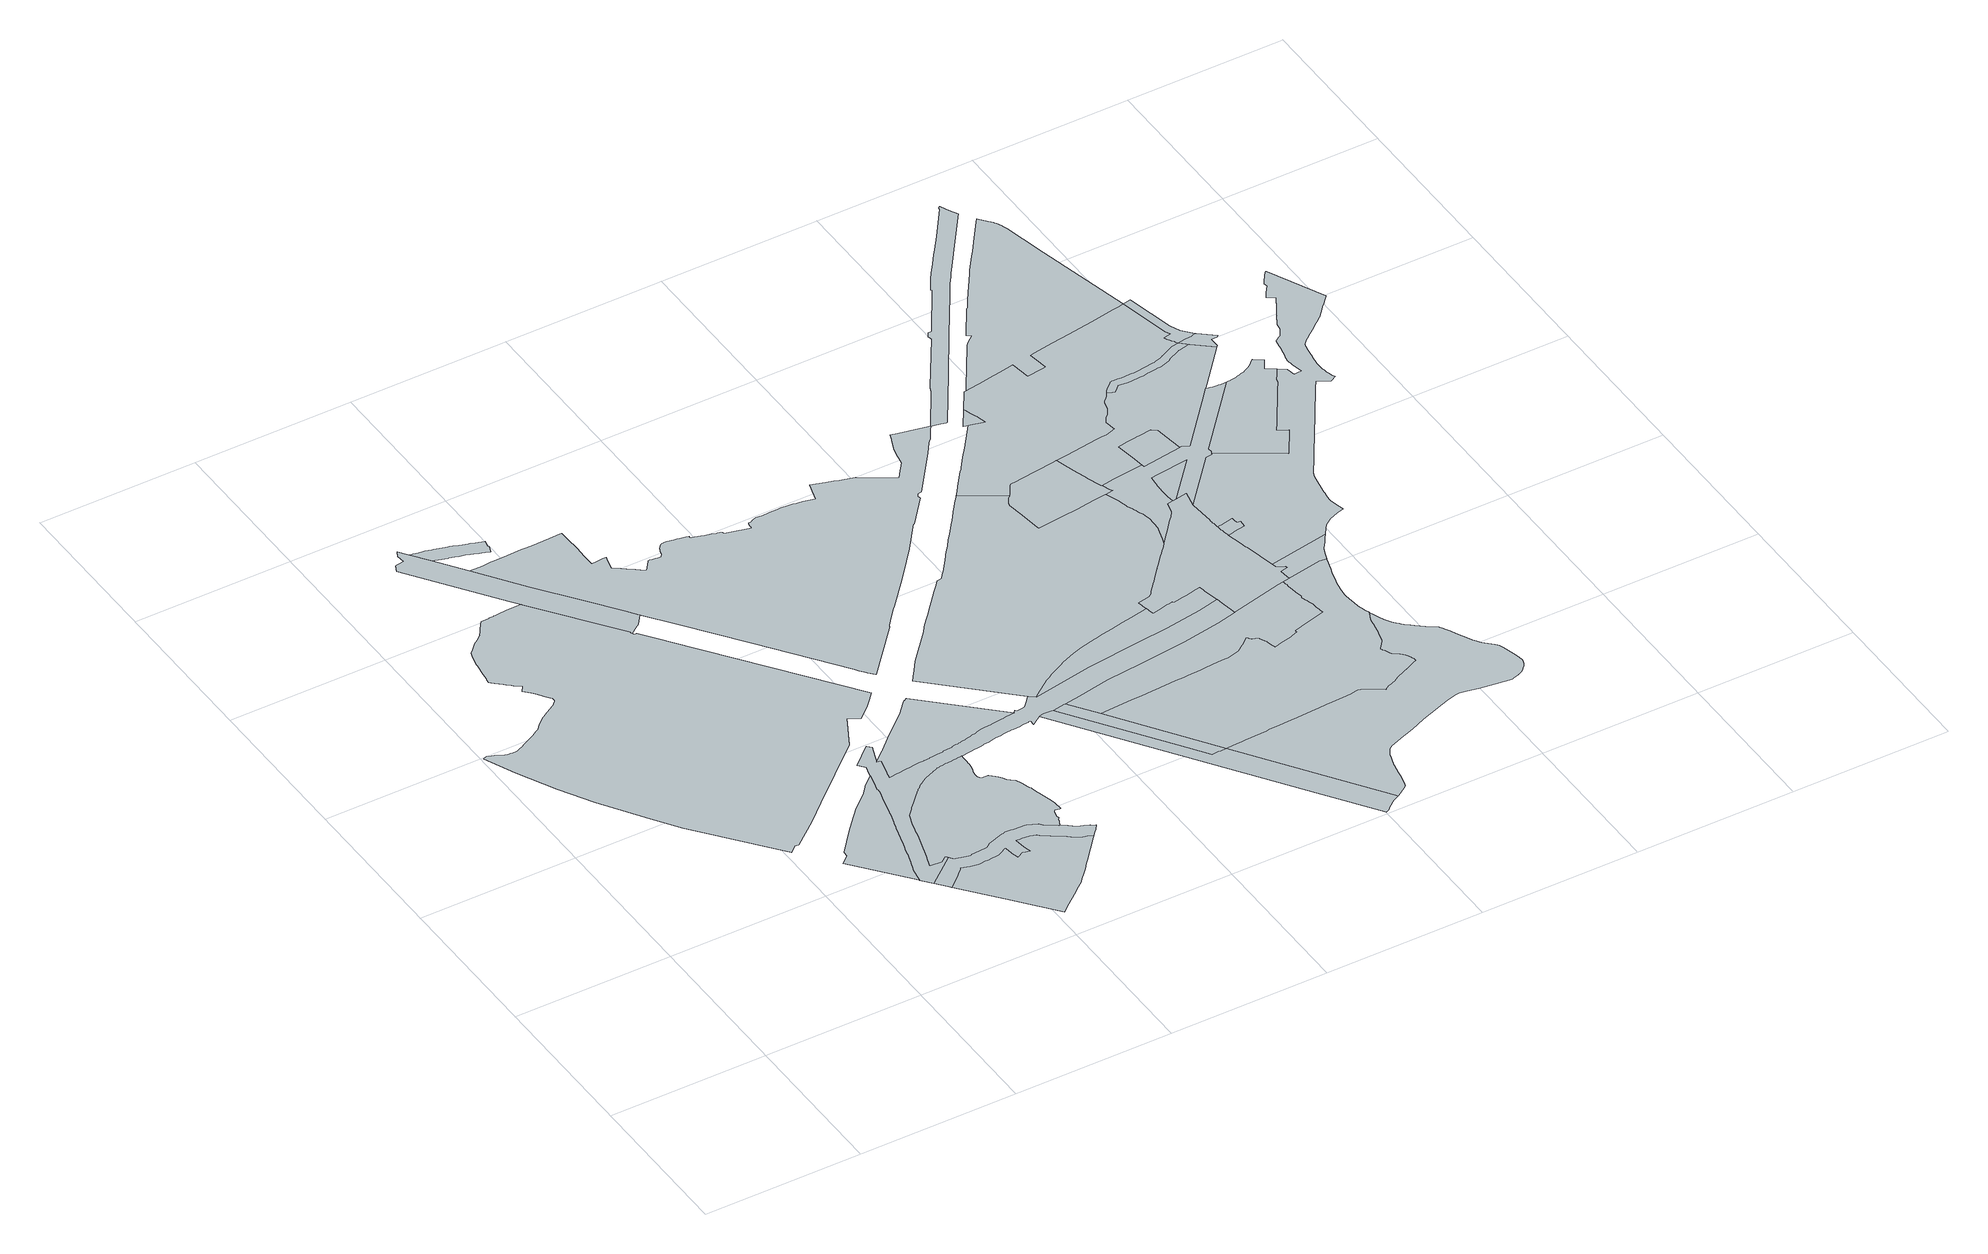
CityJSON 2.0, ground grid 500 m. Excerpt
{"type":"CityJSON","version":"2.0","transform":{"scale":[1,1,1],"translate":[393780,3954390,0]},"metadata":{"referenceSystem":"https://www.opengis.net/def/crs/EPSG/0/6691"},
"CityObjects":{
"object1":{"type":"GenericCityObject","attributes":{"class":"11","urbanPlanType":"21","prefecture":"13","city":"13100"},"geometry":[{"type":"MultiSurface","lod":"0","boundaries":[[[0,1,2,3,4,5,6,7,8,9,10,11,12,13,14,15,16,17,18,19,20,21,22,23,24,25,26,27,28,29,30,31,32,33,34,35,36,37,38,39,40,41,42,43,44,45,46,47,48,49,50,51,52]]]}]},
"object2":{"type":"GenericCityObject","attributes":{"class":"11","urbanPlanType":"21","prefecture":"13","city":"13100"},"geometry":[{"type":"MultiSurface","lod":"0","boundaries":[[[53,54,55,56,57,58,59,60,61,62,63,64,65,66,67,68,69,70,71,72,73,74,75,76,77,78,79,80,81,82,83,84,85,86,87,88,89,90,91,92,93,94,95,96,97,98,99,100,101,102,103,104,105,106,107,108,109,110,111,112,113,114,115,116,117,118,119,120,121,122,123,124,125,126,127,128,129,130,131,132,133,134,135,136,137,138,139,140,141,142,143,144,145,146,147,148,149,150,151,152,153,154,155,156,157,158,159,160,161,162,163,164,165,166,167,168,169,170,171,172,173,174,175]]]}]},
"object3":{"type":"GenericCityObject","attributes":{"class":"9","urbanPlanType":"21","prefecture":"13","city":"13100"},"geometry":[{"type":"MultiSurface","lod":"0","boundaries":[[[176,177,178,179,180,181,182,183,56,55,54,53,175,184,185,186,187,188,189,190,191,192,193,194,195]]]}]},
"object4":{"type":"GenericCityObject","attributes":{"class":"9","urbanPlanType":"21","prefecture":"13","city":"13100"},"geometry":[{"type":"MultiSurface","lod":"0","boundaries":[[[196,197,198,199,200,201,202,203,204,205,206,207,208,209,210,211,212,213,214,215,216,217,218,219,220,221,222,223,224,225,226,227,228,229,230,231,232,233,195,194,193]]]}]},
"object5":{"type":"GenericCityObject","attributes":{"class":"11","urbanPlanType":"21","prefecture":"13","city":"13100"},"geometry":[{"type":"MultiSurface","lod":"0","boundaries":[[[234,235,236,237,238,239,240,241,242,243,244,245,246,247,248,249,250,251,252,253,254,255,256,257,258,259,260,261,262,263,264,265,266,267,268,269,270,271,272,273,274,275,276,277,278,279,280,281,282,283,284,285,286,287,288,289,290,291,292,293,294,295,296,297,298,299,300,301,302,303,304,305,306,307,308,309,310,311,312,313,314,315,316,317,318,319,320]]]}]},
"object6":{"type":"GenericCityObject","attributes":{"class":"9","urbanPlanType":"21","prefecture":"13","city":"13100"},"geometry":[{"type":"MultiSurface","lod":"0","boundaries":[[[321,322,323,324,325,326,327,328,329,330,331,332,333,334,335,336,337,338,339,340,341,342,343,344,345,346,347,348,349,350,351,352,353,354,297,296,295,294,293,292,291,290,289,288,287,286,285,284,283,282,281,280,279,278,277,276,275,274,273,272,271,270,269,268,267,266,265,264,263,262,261,260,259,258,257,256,255,254,253,252,251,250,249,248,247,246,245,244,243,242,241,240,239,238,237,236,235,234,320,355,356,357,358,359,360,361,362,363,364,365,366,367,368,369,370,371,372,373,374]]]}]},
"object7":{"type":"GenericCityObject","attributes":{"class":"11","urbanPlanType":"21","prefecture":"13","city":"13100"},"geometry":[{"type":"MultiSurface","lod":"0","boundaries":[[[375,376,377,378,379,380,381,382,383,384,385,386,387,388,389,390,391,392,393,394,395,396,397,398,399,400,401,402,403,404,405,406,407,408,409,410,411,412,413,414,415,416,417,418,419,420,421,422,423,424,425,426,427,428,429,430,431,432,433,434,435,436,437,438,439,440,441,442,443,444,445,446,447,448,449,450,451,452,453,454,455,456,457,458,459,460,461,462,463,464,465,466,467,468,469,470,471,472,473,474,475,476,477,478,479,480,481,482,483,484,485,486,487,488,489,490,491,492,493,494,495,496,497,498,499,500,501,502,503,504,505,506,507,508,509,510,511,512,513,514,515,516,517,518,519,520,521,522,523,524,525,351,350,349,348,347,346,345,344,343,342,341,340,339,338,337,336,335,334,333,332,331,330,329,328,327,326,325,324,323,322,321,374]]]}]},
"object8":{"type":"GenericCityObject","attributes":{"class":"11","urbanPlanType":"21","prefecture":"13","city":"13100"},"geometry":[{"type":"MultiSurface","lod":"0","boundaries":[[[526,527,528,529,530,531,532,533,534,535,536,537,538,539,540,541,542,543,544,545,546,547,548,549,550,551,552,553,554,555,556,557,558,559,560,561,562,563,564,565,566,567,568,569,570,571,572,573,574,575,576,577,578,579,580,581,582,583,584,585,586,587,588,589,590,591,592,593,594,595,596,597,598,599,600,601,602,603,604]]]}]},
"object9":{"type":"GenericCityObject","attributes":{"class":"11","urbanPlanType":"21","prefecture":"13","city":"13100"},"geometry":[{"type":"MultiSurface","lod":"0","boundaries":[[[605,606,607,608,609,610,611,612,613,614,615,616,617,618,619,620,621,622,623,624,625,626,627,628,629,630,631,632,633,634,635,636,637,638,639,640,641,642,643,644,645,646,647,648,649,650,651,652,653,654,655,656,657,658,659,660,661,662,663,664,665,666,667,668,669,670,671,672,673,674,675,676,677,678,679,680,681,682,683,684,685,686,687,688,689,690,691,692,693,694,695,696,697,698,699,700,701,702,703,704,705,706,707,708,709,710,711,712,713,714,715,716,717,718,719,720,721,722,723,724,725,726,727,728,729,730,731,732,733,734,191,190,189,188,187,186,735,736,737,738,739,740,741,742,743,744,745,746,747,748,749,750,751,752,753,754,755,756,757,758,759,760,761,762,763,764,765,766]]]}]},
"object10":{"type":"GenericCityObject","attributes":{"class":"10","urbanPlanType":"21","prefecture":"13","city":"13100"},"geometry":[{"type":"MultiSurface","lod":"0","boundaries":[[[767,768,769,770,771,772,773,774,775,776,777,778,779,780,781,782,783,784,785,786,787,788,789,604,603,602,601,600,599,598,597,596,595,594,593,592,591,590,589,588,587,586,585,584,583,582,581,580,579,578,577,576,575,574,573,572,571,570,569,568,567,566,565,564,563,562,561,560,559,558,557,556,555,554,553,552,551,550,549,548,547,546,545,544,543,542,541,540,539,538,537,790,791,792,793,794,795,796,38,37,36,35,34,33,32,31,30,29,28,27,26,25,24,23,22,21,20,19,18,17,16,15,14,13,12,11,10,9,8,7,6,5,4,3,2,1,0,52,352,351,525,524,523,522,521,520,519,518,517,516,515,514,513,512,511,510,509,508,507,506,505,504,503,502,501,500,499,498,497,496,495,494,493,492,491,490,489,488,487,486,485,484,483,482,481,480,479,478,477,476,475,474,473,472,471,470,469,468,467,466,465,464,463,462,461,460,459,458,457,456,455,454,453,452,451,450,449,448,447,446,445,797,798,799,800,801,802,803,804,805,806,807,808,809,810,811,812,813,814,815,816,817,818,819,820,821,822,823,824,825,826,827,828,829,830,831,832,833,834,835,836,837,838,839,840,841,842,843,844,845,846]]]}]},
"object11":{"type":"GenericCityObject","attributes":{"class":"11","urbanPlanType":"21","prefecture":"13","city":"13100"},"geometry":[{"type":"MultiSurface","lod":"0","boundaries":[[[839,838,837,847,848,849,850,851,852,853]]]}]},
"object12":{"type":"GenericCityObject","attributes":{"class":"12","urbanPlanType":"21","prefecture":"13","city":"13100"},"geometry":[{"type":"MultiSurface","lod":"0","boundaries":[[[836,835,834,833,832,831,854,855,856,857,858,859,860,861,862,863,864,865,866,852,851,850,849,848,847,837]]]}]},
"object13":{"type":"GenericCityObject","attributes":{"class":"11","urbanPlanType":"21","prefecture":"13","city":"13100"},"geometry":[{"type":"MultiSurface","lod":"0","boundaries":[[[867,868,869,870,871,872,873,874,875,876,877,878,879,880,881,882,883,884,885,886,887,888,889,890,891,892,893,894,895,896,897,898,899,900,901,902,903,904,905,779,778,777,776,906,907,908,909,910,911,912,913,914,915,916,917,918,919,920,921,922,923,924,925,926,927,928,929,930,931,932,933,934,935,936,937,938,939,940,941,942,943,944,945,946,947,948,949,950,951,952,953,954,955,956,957,958,959,960,961,962,963,964,965,966,967,968,969,970,971,972,973,974,975,976,977,978,979,980,981,982,983,984,985,986,987,988,989,990,991,992,993,994,995,996,997,998,999,1000,1001,1002]]]}]},
"object14":{"type":"GenericCityObject","attributes":{"class":"5","urbanPlanType":"21","prefecture":"13","city":"13100"},"geometry":[{"type":"MultiSurface","lod":"0","boundaries":[[[1003,1004,1005,1006,1007,1008,1009,1010,1011,1012,1013,1014,1015,1016,1017,1018,1019,1020,1021,1022,933,932,931,930,929,928,927,926,925,924,923,922,921,920,919,918,917,916,915,914,913,912,911,910,909,908,907,906,776,775,774,773,772,771,770]]]}]},
"object15":{"type":"GenericCityObject","attributes":{"class":"5","urbanPlanType":"21","prefecture":"13","city":"13100"},"geometry":[{"type":"MultiSurface","lod":"0","boundaries":[[[1023,1024,1025,1026,1027,1028,1029,1030,1031,1032,1033,1034,1035,1036,1037,1038,1039,1040,1041,1042,1043,1044,1045,1046,1047,1048,1049,1050,1051,1052,1053,1054,1055,1056,1057,1058,1059,1060,1061,1062,1063,1064,1065,1066,1067,1068,1069,1070,1071,1072,1073,1074,1075,1076,1077,1078,1079,1080,1081,1082,1083,1084,1085,1086,1087,1088,1089,1090,1091,1092,1093,1094,1095,846,845,844,843,842,841,840,839,853]]]}]},
"object16":{"type":"GenericCityObject","attributes":{"class":"11","urbanPlanType":"21","prefecture":"13","city":"13100"},"geometry":[{"type":"MultiSurface","lod":"0","boundaries":[[[1096,1097,1098,1094,1093,1092,1091,1090,1089,1088,1087,1086,1085,1084,1083,1082,1081,1080,1079,1078,1077,1076,1075,1074,1073,1072,1071,1070,1069,1068,1067,1066,1065,1064,1063,1062,1061,1060,1059,1058,1057,1056,1055,1054,1053,1052,1051,1050,1049,1048,1047,1046,1045,1044,1043,1042,1041,1040,1039,1038,1037,1036,1035,1034,1033,1032,1031,1030,1029,1028,1027,1026,1025,1024,1023,853,852,1099,1100,1101,1102,1103,1104,1105,1106,1107,1108,1109,1110,1111,1112,1113,1114,1115,1116,1117,1118,1119,1120,1121,1122,1123,1124,1125,1126,1127,1128,1129,1130,1131,1132,1133,1134,1135,1136,1137,1138,1139,1140,1141,1142,1143,1144,1145,1146,1147,1148,1149,1150,1151,1152,1153,1154,1155,1156,1157,1158,1159,1160,1161,1162,1163,1164,1165,1166,1167,1168,1169,1170,1171,1172,1173,1174,1175,1176,1177,1178,1179,1180,1181,1182,1183,1184,1185,1186,1187,1188,1189,1190,1191,1192,1193,1194,1195,1196,1197,1198,1199,1200,1201,1202,1203,1204]]]}]},
"object17":{"type":"GenericCityObject","attributes":{"class":"12","urbanPlanType":"21","prefecture":"13","city":"13100"},"geometry":[{"type":"MultiSurface","lod":"0","boundaries":[[[1205,1206,1207,1208,1209,1210,1211,1212,1213,1214,1215,1216,1217,1218,1219,1220,1221,1222,1223,1224,1225,1226,1227,1228,1229,1230,1231,1232,1233,1234,1235,1236,1237,1238,1239,1240,1241,1242,1243,1244,1245,1246,1247,1248,1249,1250,1251,1252,1253,1254,1255,1256,1257,1258,1259,1260,1261,1262,1263,1264,1265,1266,1267,1268,1269,1270,1271,1272,1273,1274,1275,1276,1277,1278,1279,1280,1281,1282,1283,1284,1285,1286,1287,1288,1289,1290,1291,1292,1293,1294,1295,1296,1297,1298,1299,1300,1301,1302,1303,1304,1305,1306,1180,1179,1178,1177,1176,1175,1174,1173,1172,1171,1170,1169,1168,1167,1166,1165,1164,1163,1162,1161,1160,1159,1158,1157,1156,1155,1154,1153,1152,1151,1150,1149,1148,1147,1146,1145,1144,1143,1142,1141,1140,1139,1138,1137,1136,1135,1134,1133,1132,1131,1130,1129,1128,1127,1126,1125,1124,1123,1122,1121,1120,1119,1118,1117,1116,1115,1114,1113,1112,1111,1110,1109,1108,1107,1106,1105,1104,1103,1102,1101,1100,1099,852,866,865]]]}]},
"object18":{"type":"GenericCityObject","attributes":{"class":"6","urbanPlanType":"21","prefecture":"13","city":"13100"},"geometry":[{"type":"MultiSurface","lod":"0","boundaries":[[[1307,1308,1309,1310,1311,1312,1313,1314,1315,1316,1317,1318,1319,1320,1321,1002,1001,1000,999,998,997,996,995,994,993,992,991,990,989,988,987,986,1322,1323,1324,1325]]]}]},
"object19":{"type":"GenericCityObject","attributes":{"class":"10","urbanPlanType":"21","prefecture":"13","city":"13100"},"geometry":[{"type":"MultiSurface","lod":"0","boundaries":[[[1326,1327,1328,1329,1330,1331,1332,1333,1334,1335,1336,1337,1338,1339,1340,962,961,960,959,958,957,956,955,954,953,952,951,950,949,948,947,946,945,944,943,942,941,940,939,938,937,936,935,934,933,1022,1021,1020,1019,1018,1017,1016,1015,1014,1013,1012,1011,1010,1009,1008,1007,1006,1005,1004,1003,770,769,768,767,846,1095,1094,1098,1341,1342,1343,1344,1345,1346,1347,1348,1349,1350,1351,1352,1353,1354,1355,1356,1357,1358,1359,1360,1361,1362,1363,1364,1365,1366,1367,1368,1369,1370]]]}]},
"object20":{"type":"GenericCityObject","attributes":{"class":"11","urbanPlanType":"21","prefecture":"13","city":"13100"},"geometry":[{"type":"MultiSurface","lod":"0","boundaries":[[[1371,1372,1373,1374,1375,1376,1377,1378,1379,1380,1381,1382,1383,1384]]]}]},
"object21":{"type":"GenericCityObject","attributes":{"class":"9","urbanPlanType":"21","prefecture":"13","city":"13100"},"geometry":[{"type":"MultiSurface","lod":"0","boundaries":[[[1385,1386,1387,1388,1389,1390,1391,1392,1393,1394,1395,1396,1397,1398,1399,1400,1401,1402,1360,1359,1358,1357,1356,1355,1354,1353,1352,1351,1350]]]}]},
"object22":{"type":"GenericCityObject","attributes":{"class":"9","urbanPlanType":"21","prefecture":"13","city":"13100"},"geometry":[{"type":"MultiSurface","lod":"0","boundaries":[[[1403,1404,1405,1406,1407,1408,1409,1410,1345,1344,1343,1342,1341,1098,1097,1096,1204]]]}]},
"object23":{"type":"GenericCityObject","attributes":{"class":"11","urbanPlanType":"21","prefecture":"13","city":"13100"},"geometry":[{"type":"MultiSurface","lod":"0","boundaries":[[[1411,1412,1413,1414,1415,1416,1417,1418,1419,1420,1421,1422,1423,1424,1425,1426,1427,1428,1429,1329,1328]]]}]},
"object24":{"type":"GenericCityObject","attributes":{"class":"3","urbanPlanType":"21","prefecture":"13","city":"13100"},"geometry":[{"type":"MultiSurface","lod":"0","boundaries":[[[1430,1431,1432,1433,1434,1435,1436,1437,1438,1439,1440,1441,1442,1443,1444,1445,1446,1447,1448,1449,1450,1451,1452,1453,1454,1455,1456,1457,1458,1459,1460,1461,1462,1463,1464,1465,1466,1467,1468,1469,1470,1471,1472,1381,1380,1379,1378,1377,1376,1375,1374,1373,1372,1371,1384,1473,1474,1475,1476,1477,1478,1479,1480,1481,1482,1483,1484,1485,868,867,1002,1321,1320,1319,1318,1317,1316,1315,1314,1313,1486,1487,1488,1489,1490,1491,1492,1493,1494,1495,1496,1497,1498,1499,1500,1501,1502,1503,1504,1505,1506,1507,1508,1509,1510,1511,1512,1513,1514,1515,1516,1517,1518,1519,1520,1521,1522,1523,1524,1525,1526,1527,1528,1529,1530,1531,1532,1533,1534,1535,1536,1537,1538,1539,1540,1541,1542]]]}]},
"object25":{"type":"GenericCityObject","attributes":{"class":"11","urbanPlanType":"21","prefecture":"13","city":"13100"},"geometry":[{"type":"MultiSurface","lod":"0","boundaries":[[[1543,1544,1545,1546,1547,1548,1549,1550,1551,1552,1553,1554,1555,1556]]]}]},
"object26":{"type":"GenericCityObject","attributes":{"class":"9","urbanPlanType":"21","prefecture":"13","city":"13100"},"geometry":[{"type":"MultiSurface","lod":"0","boundaries":[[[1557,1558,1559,1560,1561,1562,1563,1564,1565,1566,1567,1568,1569,1570,1571,1572,1573,1556,1555,1554,1574,1325,1324,1323,1322,986,985,984,983,982,981,980,979,978,977,976,975,974,973,972,971,970,969,968,967,966,965,964,963,962,1340,1339,1338,1337,1336,1335,1334,1333,1332,1331,1330,1329,1429,1428,1427,1426,1425,1424,1423,1422,1421,1420,1419,1418,1417,1416,1415,1414,1413,1412,1411,1328,1327,1326,1370,1575,1576,1577,1578,1579,1580,1581]]]}]},
"object27":{"type":"GenericCityObject","attributes":{"class":"12","urbanPlanType":"21","prefecture":"13","city":"13100"},"geometry":[{"type":"MultiSurface","lod":"0","boundaries":[[[1582,1583,1584,1585,1586,1587,1588,1589,1590,1591,1592,1593,1594,1595,1596,1597,1598,1599,1600,1601,1602,1603,1604,1605,1606,1607,1608,1609,1610,1611,1612,1613,1614,1615,1616,1617,1618,1619,1620,1621,766]]]}]},
"object28":{"type":"GenericCityObject","attributes":{"class":"5","urbanPlanType":"21","prefecture":"13","city":"13100"},"geometry":[{"type":"MultiSurface","lod":"0","boundaries":[[[1622,1623,1624,1625,1626,1627,1628,1629,1630,1631,1632,1633,1634,1635,1636,1637,1638,1639,1640,1641,1642,1643,1644,1645,1646,1647,1648,1649,1650,1651,1652,1653,1654,1655,1656,1657,1658,1659,1514,1513,1512,1511,1510,1509,1508,1507,1506,1505,1504,1503,1502,1501,1500,1499,1498,1497,1496,1495,1494,1493,1492,1491,1490,1489,1488,1487,1486,1313,1312,1311,1310,1309,1308,1307,1325,1574,1554,1553,1552,1551,1550,1549,1548,1547,1546,1545,1544,1543,1556,1573,1572,1571,1570,1660,1661,1662]]]}]},
"object29":{"type":"GenericCityObject","attributes":{"class":"11","urbanPlanType":"21","prefecture":"13","city":"13100"},"geometry":[{"type":"MultiSurface","lod":"0","boundaries":[[[1663,1664,1665,1666,1667,1668,1669,1670,1671,1672,1673,1674,1675,1676,1677,1678,1679,1680,1681,1682,1683,1684,1685,1686,1687,1688,1689,1690,1691,1692,1693,1694,1695,1696,1697,1698,1699,1700,1701,1702,1703,1704,1705,1471,1470,1469,1468,1467,1466,1465,1464,1463,1462,1461,1460,1459,1458,1457,1456,1455,1454,1453,1452,1451,1450,1449]]]}]},
"object30":{"type":"GenericCityObject","attributes":{"class":"9","urbanPlanType":"21","prefecture":"13","city":"13100"},"geometry":[{"type":"MultiSurface","lod":"0","boundaries":[[[1706,1707,1708,1709,1710,1711,1542,1541,1540,1539,1538,1537,1536,1535,1534,1533,1532,1531,1530,1529,1528,1527,1526,1525,1524,1523,1522,1521,1520,1519,1518,1517,1516,1515,1514,1659,1658,1657,1656,1655,1654,1653,1652,1651,1650,1649,1648,1647,1646,1645,1644,1643,1642,1641,1640,1639,1638,1637,1636,1635,1634,1633,1632,1631,1630,1629,1628,1627,1626,1625,1624,1623]]]}]},
"object31":{"type":"GenericCityObject","attributes":{"class":"6","urbanPlanType":"21","prefecture":"13","city":"13100"},"geometry":[{"type":"MultiSurface","lod":"0","boundaries":[[[1712,1713,1714,1715,1716,1717,1718,1719,1720,1721,1722,1723,1724,1725,1726,1727,1728,1729,1730,1731,1732,1733,1734,1735,1736,1737,1738,1581,1580,1579,1578,1577,1739,1740,1741,1742,1743,1744,1745,1746,1747,1748,1749,1750,1751]]]}]},
"object32":{"type":"GenericCityObject","attributes":{"class":"5","urbanPlanType":"21","prefecture":"13","city":"13100"},"geometry":[{"type":"MultiSurface","lod":"0","boundaries":[[[1752,1753,1754,1755,1756,1757,1758,1759,1760,1761,1762,1763,1764,1765,1766,1767,1768,1769,1770,1771,1772,1773,1774,1775,1776,1777,1778,1779,1780,1781,1782,1783,1784,1785,1786,1787,1788,1789,1790,1791,1792,1793,1794,1795,1796,1797,1798,1799,1800,1801,1802,1803,1804,1805,1806,1807,1808,1809,1810,1811,1812,1813,1814,1751,1750,1749,1748,1747,1746,1745,1744,1743,1742,1741,1740,1739,1577,1576,1575,1370,1369,1368,1367,1366,1365,1364,1363,1362,1361,1360,1402,1401,1400,1399,1398,1397,1396,1395,1394,1393,1392,1391,1390,1389,1388,1387,1386,1385,1350,1349,1348,1347,1346,1345,1410,1815,1816,1817,1818,1819,1820,1821,1822,1823,1824,1825,1826,1827,1828,1829,1830,1831,1832,1833,1834,1835,1836,1837,1838,1839,1840,1841,1842,1843,1844,1845,1846,1847,1848,1849,1850,1851,1852,1853,1854,1855,1856,1857,1858,1859,1860,1861,1862,1863,1864,1865,1866,1867,1868,1869,1870,1871,1872,1873,1874,1875,1876,1877,1878,1879,1880,1881,1882,1883,1884,1885,1886,1887,1888]]]}]},
"object33":{"type":"GenericCityObject","attributes":{"class":"9","urbanPlanType":"21","prefecture":"13","city":"13100"},"geometry":[{"type":"MultiSurface","lod":"0","boundaries":[[[1889,1890,1891,1892,1893,1449,1448,1447,1446,1445,1444,1443,1442,1441,1440,1439,1438,1437,1436,1435,1434,1433,1432,1431,1430,1542,1894,1895,1896,1897,1898]]]}]},
"object34":{"type":"GenericCityObject","attributes":{"class":"10","urbanPlanType":"21","prefecture":"13","city":"13100"},"geometry":[{"type":"MultiSurface","lod":"0","boundaries":[[[1898,1897,1896,1895,1894,1542,1711,1710,1709,1708,1707,1706,1623,1622,1662,1899,1900,1901,1902,1903]]]}]}
},
"vertices":[
[763,470,0],[768,483,0],[774,501,0],[775,503,0],[781,524,0],[785,536,0],[786,540,0],[788,547,0],[790,555,0],[795,570,0],[800,586,0],[801,589,0],[811,627,0],[812,629,0],[816,645,0],[818,651,0],[818,653,0],[824,672,0],[825,675,0],[831,692,0],[832,695,0],[835,707,0],[837,714,0],[838,718,0],[839,723,0],[847,754,0],[852,775,0],[854,781,0],[859,798,0],[860,803,0],[861,806,0],[862,812,0],[862,816,0],[860,821,0],[864,835,0],[866,842,0],[868,848,0],[870,859,0],[875,880,0],[839,847,0],[837,844,0],[827,832,0],[815,819,0],[799,806,0],[769,779,0],[726,733,0],[701,704,0],[641,634,0],[641,617,0],[615,595,0],[649,554,0],[755,426,0],[756,424,0],
[636,1749,0],[637,1755,0],[446,2008,0],[444,2011,0],[399,2010,0],[393,2010,0],[377,2009,0],[363,2008,0],[356,2007,0],[354,2007,0],[353,2007,0],[349,2007,0],[343,2006,0],[339,2006,0],[338,2006,0],[329,2005,0],[313,2004,0],[311,2004,0],[305,1995,0],[293,1978,0],[288,1970,0],[285,1966,0],[279,1958,0],[278,1956,0],[273,1953,0],[271,1951,0],[262,1943,0],[252,1935,0],[246,1931,0],[229,1913,0],[225,1909,0],[218,1904,0],[217,1902,0],[215,1897,0],[212,1885,0],[208,1870,0],[204,1855,0],[204,1849,0],[203,1840,0],[199,1815,0],[198,1807,0],[195,1786,0],[194,1782,0],[192,1770,0],[197,1765,0],[205,1758,0],[223,1741,0],[228,1736,0],[233,1732,0],[240,1726,0],[244,1722,0],[247,1720,0],[264,1707,0],[250,1689,0],[252,1687,0],[257,1683,0],[262,1677,0],[273,1664,0],[286,1647,0],[291,1640,0],[302,1625,0],[306,1620,0],[307,1617,0],[307,1612,0],[306,1609,0],[304,1606,0],[301,1602,0],[296,1597,0],[292,1594,0],[289,1592,0],[285,1589,0],[276,1584,0],[259,1574,0],[252,1569,0],[246,1565,0],[241,1562,0],[232,1556,0],[228,1552,0],[214,1541,0],[202,1526,0],[200,1525,0],[193,1521,0],[183,1516,0],[177,1512,0],[170,1508,0],[156,1501,0],[134,1490,0],[128,1486,0],[117,1481,0],[110,1478,0],[106,1477,0],[91,1475,0],[84,1476,0],[76,1476,0],[69,1478,0],[67,1479,0],[53,1487,0],[42,1492,0],[34,1496,0],[22,1501,0],[11,1497,0],[8,1496,0],[52,1398,0],[113,1278,0],[172,1176,0],[256,1047,0],[317,957,0],[519,709,0],[541,729,0],[552,727,0],[634,793,0],[699,851,0],[896,1024,0],[949,1124,0],[984,1104,0],[1021,1137,0],[1043,1160,0],[1064,1184,0],[705,1663,0],[695,1677,0],[649,1738,0],[643,1738,0],[639,1745,0],
[273,2382,0],[272,2381,0],[264,2365,0],[267,2338,0],[246,2335,0],[238,2333,0],[227,2311,0],[423,2039,0],[660,1761,0],[674,1770,0],[698,1803,0],[697,1804,0],[672,1838,0],[598,1936,0],[502,2065,0],[399,2208,0],[334,2298,0],[333,2298,0],[292,2354,0],[292,2355,0],
[347,2295,0],[350,2294,0],[377,2286,0],[380,2286,0],[404,2279,0],[408,2277,0],[424,2273,0],[438,2269,0],[444,2267,0],[447,2266,0],[461,2260,0],[474,2255,0],[477,2254,0],[491,2249,0],[493,2254,0],[499,2268,0],[499,2271,0],[498,2271,0],[497,2275,0],[500,2286,0],[502,2294,0],[477,2303,0],[468,2306,0],[462,2309,0],[457,2309,0],[424,2319,0],[418,2323,0],[417,2323,0],[407,2326,0],[399,2328,0],[396,2329,0],[363,2339,0],[359,2340,0],[340,2345,0],[335,2346,0],[320,2348,0],[305,2351,0],[302,2352,0],
[1261,340,0],[1258,342,0],[1256,343,0],[1249,346,0],[1236,350,0],[1218,358,0],[1207,368,0],[1199,375,0],[1196,377,0],[1195,378,0],[1194,378,0],[1190,380,0],[1188,382,0],[1175,390,0],[1169,394,0],[1168,395,0],[1166,396,0],[1161,400,0],[1153,405,0],[1142,413,0],[1132,423,0],[1115,430,0],[1089,431,0],[1086,431,0],[1072,432,0],[1076,398,0],[1077,391,0],[1082,372,0],[1063,378,0],[1061,378,0],[1060,379,0],[1059,379,0],[1056,377,0],[1053,375,0],[1046,371,0],[1042,369,0],[1040,368,0],[1038,366,0],[1034,381,0],[1032,392,0],[1032,394,0],[1029,419,0],[1028,419,0],[1026,418,0],[1023,417,0],[1020,415,0],[1013,410,0],[1004,405,0],[999,403,0],[970,400,0],[965,400,0],[954,400,0],[947,399,0],[945,399,0],[938,398,0],[930,398,0],[912,400,0],[906,402,0],[880,410,0],[875,404,0],[863,393,0],[857,387,0],[853,384,0],[816,352,0],[915,233,0],[978,156,0],[1024,100,0],[1052,123,0],[1074,141,0],[1098,160,0],[1112,172,0],[1122,180,0],[1131,187,0],[1139,197,0],[1142,200,0],[1143,201,0],[1146,204,0],[1169,230,0],[1175,237,0],[1178,241,0],[1192,257,0],[1209,276,0],[1221,290,0],[1224,293,0],[1242,314,0],[1248,321,0],[1263,338,0],
[1206,425,0],[1205,426,0],[1197,432,0],[1186,439,0],[1179,443,0],[1172,448,0],[1168,452,0],[1161,461,0],[1131,474,0],[1128,475,0],[1125,476,0],[1090,477,0],[1086,477,0],[1084,478,0],[1065,479,0],[1056,476,0],[1053,476,0],[1030,469,0],[1027,468,0],[1003,459,0],[994,453,0],[988,449,0],[986,448,0],[985,448,0],[966,446,0],[936,444,0],[933,442,0],[932,442,0],[919,444,0],[884,454,0],[875,466,0],[783,391,0],[809,360,0],[815,352,0],[1271,347,0],[1282,359,0],[1294,374,0],[1282,381,0],[1280,383,0],[1272,387,0],[1265,390,0],[1255,393,0],[1254,393,0],[1250,394,0],[1246,396,0],[1239,401,0],[1235,405,0],[1232,407,0],[1226,413,0],[1225,414,0],[1218,418,0],[1215,420,0],[1208,424,0],[1207,425,0],
[1215,440,0],[1215,442,0],[1218,451,0],[1219,452,0],[1221,453,0],[1223,453,0],[1223,454,0],[1221,466,0],[1226,485,0],[1226,486,0],[1230,489,0],[1238,488,0],[1245,487,0],[1248,487,0],[1247,516,0],[1245,525,0],[1241,539,0],[1239,548,0],[1231,576,0],[1229,581,0],[1225,601,0],[1225,602,0],[1224,604,0],[1223,606,0],[1221,608,0],[1221,609,0],[1216,628,0],[1216,631,0],[1214,635,0],[1212,640,0],[1206,654,0],[1201,658,0],[1194,664,0],[1190,667,0],[1189,668,0],[1186,671,0],[1179,683,0],[1173,693,0],[1168,695,0],[1166,698,0],[1160,705,0],[1159,706,0],[1152,712,0],[1144,712,0],[1140,712,0],[1139,712,0],[1136,712,0],[1132,713,0],[1129,715,0],[1126,717,0],[1125,718,0],[1124,721,0],[1123,724,0],[1123,727,0],[1123,733,0],[1123,735,0],[1124,743,0],[1124,745,0],[1129,759,0],[1130,762,0],[1132,768,0],[1132,770,0],[1133,777,0],[1133,781,0],[1133,788,0],[1134,793,0],[1134,803,0],[1134,808,0],[1134,813,0],[1134,815,0],[1134,821,0],[1133,821,0],[1128,820,0],[1124,820,0],[1115,819,0],[1110,819,0],[1107,819,0],[1103,818,0],[1097,817,0],[1094,817,0],[1093,817,0],[1090,817,0],[1082,816,0],[1080,816,0],[1075,815,0],[1074,815,0],[1069,815,0],[1063,814,0],[1060,813,0],[1058,813,0],[1052,812,0],[1051,812,0],[1050,812,0],[1046,810,0],[1042,808,0],[1039,807,0],[1032,805,0],[1029,803,0],[1027,802,0],[1023,801,0],[1014,797,0],[1009,795,0],[1001,791,0],[999,790,0],[995,788,0],[991,786,0],[989,784,0],[983,780,0],[981,780,0],[978,777,0],[977,777,0],[973,774,0],[970,772,0],[965,767,0],[961,763,0],[957,760,0],[954,757,0],[952,754,0],[949,752,0],[946,749,0],[943,746,0],[939,742,0],[934,736,0],[917,718,0],[900,701,0],[897,697,0],[878,677,0],[872,658,0],[871,656,0],[865,638,0],[864,634,0],[863,631,0],[856,605,0],[856,603,0],[851,586,0],[851,585,0],[850,581,0],[837,539,0],[836,537,0],[832,523,0],[827,505,0],[826,503,0],[823,493,0],[821,488,0],[818,477,0],[815,470,0],[813,465,0],[813,464,0],[815,464,0],[849,460,0],[869,475,0],
[1134,1112,0],[1125,1106,0],[1124,1108,0],[1117,1100,0],[1113,1096,0],[1087,1069,0],[1060,1044,0],[1001,993,0],[963,958,0],[960,955,0],[959,954,0],[923,923,0],[922,922,0],[925,921,0],[928,920,0],[935,919,0],[933,910,0],[927,889,0],[924,876,0],[920,860,0],[919,857,0],[917,846,0],[918,846,0],[924,847,0],[928,847,0],[937,848,0],[955,850,0],[964,852,0],[971,853,0],[991,855,0],[1003,857,0],[1013,858,0],[1028,858,0],[1030,858,0],[1034,858,0],[1035,859,0],[1042,859,0],[1044,859,0],[1051,860,0],[1053,860,0],[1054,861,0],[1062,861,0],[1076,863,0],[1080,864,0],[1088,864,0],[1099,865,0],[1102,866,0],[1114,867,0],[1130,868,0],[1134,871,0],[1146,872,0],[1152,873,0],[1157,874,0],[1161,874,0],[1166,876,0],[1173,877,0],[1178,877,0],[1182,878,0],[1194,881,0],[1198,882,0],[1205,884,0],[1213,885,0],[1217,886,0],[1219,887,0],[1226,889,0],[1235,891,0],[1240,893,0],[1241,893,0],[1248,895,0],[1255,895,0],[1259,895,0],[1274,896,0],[1280,897,0],[1309,901,0],[1317,901,0],[1327,903,0],[1339,904,0],[1350,906,0],[1354,906,0],
[1801,2082,0],[1775,2087,0],[1744,2094,0],[1713,2101,0],[1690,2106,0],[1685,2094,0],[1682,2086,0],[1675,2068,0],[1668,2053,0],[1663,2037,0],[1661,2028,0],[1654,1987,0],[1632,1959,0],[1614,1935,0],[1592,1949,0],[1573,1961,0],[1567,1965,0],[1542,1981,0],[1513,1999,0],[1507,2001,0],[1498,2004,0],[1483,2008,0],[1463,2014,0],[1455,2017,0],[1433,2024,0],[1389,2037,0],[1382,2013,0],[1371,1977,0],[1344,1985,0],[1337,1986,0],[1326,1987,0],[1317,1989,0],[1307,1991,0],[1299,1992,0],[1290,1993,0],[1278,1994,0],[1269,1994,0],[1258,1993,0],[1233,1993,0],[1212,1992,0],[1197,1994,0],[1190,1994,0],[1183,1993,0],[1176,1990,0],[1172,1987,0],[1167,1984,0],[1165,1984,0],[1162,1984,0],[1160,1985,0],[1158,1981,0],[1157,1973,0],[1157,1969,0],[1157,1963,0],[1157,1962,0],[1094,1978,0],[1080,1982,0],[1077,1989,0],[1072,1991,0],[1069,1991,0],[1065,1992,0],[1063,1993,0],[1049,1997,0],[1031,2002,0],[1020,2006,0],[1002,2011,0],[989,2015,0],[991,2020,0],[982,2023,0],[965,2027,0],[957,2028,0],[948,2030,0],[941,2031,0],[928,2033,0],[919,2034,0],[917,2034,0],[911,2033,0],[907,2032,0],[902,2028,0],[899,2024,0],[895,2018,0],[891,2011,0],[890,2008,0],[888,2003,0],[886,1995,0],[884,1992,0],[881,1988,0],[879,1985,0],[870,1985,0],[867,1986,0],[862,1987,0],[849,1989,0],[845,1990,0],[840,1990,0],[838,1987,0],[814,1956,0],[813,1957,0],[807,1960,0],[805,1962,0],[800,1967,0],[797,1971,0],[790,1976,0],[779,1984,0],[770,1991,0],[758,2000,0],[737,2016,0],[745,2049,0],[749,2063,0],[740,2062,0],[723,2061,0],[701,2059,0],[700,2099,0],[701,2118,0],[701,2139,0],[701,2149,0],[700,2176,0],[700,2186,0],[700,2215,0],[695,2215,0],[660,2213,0],[640,2213,0],[601,2212,0],[574,2212,0],[561,2212,0],[547,2212,0],[524,2211,0],[507,2211,0],[479,2211,0],[469,2210,0],[456,2209,0],[442,2208,0],[766,1712,0],[896,1539,0],[1078,1293,0],[1086,1282,0],[1095,1271,0],[1101,1263,0],[1117,1244,0],[1252,1395,0],[1255,1399,0],[1259,1406,0],[1271,1422,0],[1301,1456,0],[1313,1469,0],[1333,1492,0],[1370,1533,0],[1381,1545,0],[1414,1583,0],[1477,1659,0],[1544,1746,0],[1546,1744,0],[1618,1831,0],[1616,1840,0],[1622,1850,0],[1634,1852,0],[1736,1985,0],[1749,2003,0],[1763,2022,0],[1775,2035,0],[1781,2044,0],[1787,2055,0],[1794,2065,0],[1804,2081,0],
[2094,976,0],[2092,991,0],[2090,1005,0],[2085,1033,0],[2019,1017,0],[1901,998,0],[1807,987,0],[1635,967,0],[1441,931,0],[1441,932,0],[1435,937,0],[1430,941,0],[1424,947,0],[1421,944,0],[1406,926,0],[1392,912,0],[1389,911,0],[1383,911,0],[1380,910,0],[1369,908,0],[1367,908,0],[1361,913,0],[1360,913,0],[929,940,0],[944,982,0],[933,994,0],[929,990,0],[868,937,0],[884,916,0],[881,903,0],[1136,821,0],[1159,824,0],[1172,826,0],[1175,827,0],[1181,828,0],[1186,828,0],[1201,830,0],[1210,832,0],[1214,833,0],[1227,834,0],[1248,838,0],[1260,840,0],[1262,840,0],[1273,841,0],[1281,843,0],[1288,844,0],[1295,845,0],[1298,845,0],[1303,846,0],[1305,846,0],[1306,846,0],[1312,847,0],[1313,847,0],[1314,845,0],[1326,846,0],[1335,847,0],[1344,848,0],[1345,849,0],[1362,851,0],[1364,851,0],[1366,851,0],[1367,852,0],[1375,853,0],[1374,834,0],[1405,857,0],[1407,858,0],[1408,858,0],[1419,860,0],[1422,861,0],[1450,858,0],[1451,859,0],[1493,866,0],[1494,866,0],[1546,874,0],[1646,893,0],[1760,906,0],[1815,912,0],[1912,924,0],[2034,944,0],[2097,959,0],
[1682,530,0],[1725,469,0],[1745,470,0],[1752,470,0],[1767,471,0],[1771,471,0],[1555,779,0],
[1892,163,0],[2002,7,0],[2004,7,0],[2010,10,0],[2013,12,0],[2015,14,0],[2021,21,0],[2027,25,0],[2040,35,0],[2046,40,0],[2060,46,0],[2067,50,0],[1963,197,0],
[1779,1744,0],[1708,1789,0],[1705,1784,0],[1694,1771,0],[1687,1761,0],[1672,1742,0],[1664,1732,0],[1652,1715,0],[1643,1704,0],[1630,1687,0],[1622,1677,0],[1613,1665,0],[1606,1656,0],[1589,1635,0],[1575,1616,0],[1558,1595,0],[1550,1585,0],[1546,1579,0],[1520,1545,0],[1505,1526,0],[1497,1517,0],[1487,1504,0],[1475,1502,0],[1471,1501,0],[1459,1487,0],[1441,1467,0],[1383,1401,0],[1371,1388,0],[1358,1374,0],[1337,1350,0],[1324,1333,0],[1239,1237,0],[1237,1235,0],[1233,1229,0],[1232,1228,0],[1227,1220,0],[1216,1206,0],[1208,1194,0],[1189,1168,0],[1453,942,0],[1462,949,0],[1473,957,0],[1487,967,0],[1493,972,0],[1502,978,0],[1516,986,0],[1528,994,0],[1541,1001,0],[1557,1009,0],[1571,1016,0],[1584,1022,0],[1597,1028,0],[1614,1035,0],[1634,1042,0],[1651,1048,0],[1665,1052,0],[1677,1055,0],[1694,1059,0],[1709,1063,0],[1713,1063,0],[1739,1069,0],[1772,1076,0],[1811,1084,0],[1843,1090,0],[1893,1100,0],[1899,1101,0],[1899,1102,0],[1898,1105,0],[1895,1116,0],[1895,1120,0],[1892,1132,0],[1933,1140,0],[1937,1144,0],[1942,1149,0],[1943,1151,0],[1946,1155,0],[1948,1157,0],[1958,1168,0],[1974,1187,0],[1976,1189,0],[1985,1199,0],[1988,1203,0],[1990,1205,0],[1996,1212,0],[2012,1231,0],[2013,1231,0],[2014,1233,0],[2027,1248,0],[2039,1261,0],[2051,1275,0],[2056,1280,0],[2066,1292,0],[2067,1293,0],[2077,1304,0],[2085,1314,0],[2086,1315,0],[2092,1334,0],[2096,1345,0],[2097,1349,0],[2102,1364,0],[2107,1382,0],[2109,1429,0],[2108,1434,0],[2107,1438,0],[2105,1445,0],[2103,1454,0],[2101,1458,0],[2098,1466,0],[2097,1469,0],[2097,1472,0],[2095,1476,0],[2093,1482,0],[2090,1490,0],[2085,1502,0],[2083,1508,0],[2081,1515,0],[2080,1519,0],[2075,1539,0],[2070,1553,0],[2061,1579,0],[2019,1574,0],[2000,1571,0],[1977,1568,0],[1964,1566,0],[1911,1560,0],[1834,1550,0],[1827,1549,0],[1826,1558,0],[1819,1611,0],[1818,1624,0],[1811,1677,0],[1811,1679,0],[1812,1685,0],[1826,1708,0],[1827,1708,0],[1832,1711,0],
[2084,1035,0],[2083,1041,0],[2077,1071,0],[2076,1074,0],[2074,1085,0],[2074,1087,0],[2071,1102,0],[2058,1099,0],[2023,1092,0],[2009,1089,0],[1978,1083,0],[1974,1087,0],[1968,1086,0],[1962,1084,0],[1958,1084,0],[1926,1077,0],[1908,1073,0],[1903,1072,0],[1900,1091,0],[1900,1095,0],
[1568,780,0],[1646,784,0],[1658,785,0],[1690,786,0],[1726,788,0],[1735,789,0],[1806,793,0],[1818,793,0],[1831,794,0],[1845,795,0],[1888,797,0],[1898,798,0],[1930,800,0],[1969,802,0],[1978,802,0],[2017,812,0],[2026,818,0],[2033,823,0],[2047,834,0],[2068,851,0],[2069,849,0],[2072,843,0],[2077,838,0],[2078,837,0],[2094,832,0],[2096,830,0],[2098,826,0],[2101,819,0],[2104,810,0],[2107,806,0],[2107,804,0],[2108,799,0],[2110,789,0],[2111,787,0],[2114,776,0],[2114,774,0],[2142,782,0],[2145,783,0],[2155,785,0],[2173,790,0],[2178,792,0],[2198,798,0],[2197,804,0],[2196,806,0],[2222,813,0],[2233,816,0],[2235,817,0],[2238,817,0],[2304,835,0],[2303,837,0],[2301,849,0],[2301,852,0],[2300,856,0],[2299,865,0],[2299,870,0],[2299,873,0],[2298,879,0],[2298,882,0],[2295,890,0],[2294,893,0],[2292,900,0],[2291,905,0],[2288,914,0],[2287,920,0],[2290,925,0],[2285,949,0],[2283,964,0],[2282,971,0],[2281,982,0],[2281,988,0],[2280,992,0],[2279,1002,0],[2263,999,0],
[2423,1027,0],[2412,1028,0],[2301,1006,0],[1793,472,0],[1824,474,0],[1834,474,0],[1905,478,0],[1913,479,0],[1949,481,0],[1987,483,0],[1996,483,0],[2067,487,0],[2075,487,0],[2107,489,0],[2112,489,0],[2147,491,0],[2155,492,0],[2188,494,0],[2190,494,0],[2208,498,0],[2210,498,0],[2219,495,0],[2233,488,0],[2240,484,0],[2245,481,0],[2252,477,0],[2267,469,0],[2269,467,0],[2278,459,0],[2279,460,0],[2283,463,0],[2293,469,0],[2302,472,0],[2309,476,0],[2317,478,0],[2333,488,0],[2343,493,0],[2350,495,0],[2366,503,0],[2370,504,0],[2372,506,0],[2375,507,0],[2379,509,0],[2399,518,0],[2403,520,0],[2407,521,0],[2410,522,0],[2412,523,0],[2412,533,0],[2410,538,0],[2408,543,0],[2405,551,0],[2403,554,0],[2400,559,0],[2397,562,0],[2396,564,0],[2390,570,0],[2385,574,0],[2372,585,0],[2369,589,0],[2366,595,0],[2362,604,0],[2359,608,0],[2358,610,0],[2357,612,0],[2356,617,0],[2356,618,0],[2370,634,0],[2375,641,0],[2377,645,0],[2379,648,0],[2382,659,0],[2384,665,0],[2387,678,0],[2389,686,0],[2390,692,0],[2391,697,0],[2392,702,0],[2395,719,0],[2395,722,0],[2397,729,0],[2399,738,0],[2400,741,0],[2405,752,0],[2412,766,0],[2411,769,0],[2407,781,0],[2404,791,0],[2402,802,0],[2400,810,0],[2398,826,0],[2397,837,0],[2396,846,0],[2396,853,0],[2395,859,0],[2395,867,0],[2395,876,0],[2396,885,0],[2397,895,0],[2399,906,0],[2403,925,0],[2406,937,0],[2410,954,0],[2414,968,0],[2419,982,0],[2424,997,0],[2427,1007,0],[2432,1023,0],[2433,1024,0],
[2069,51,0],[2082,59,0],[2099,71,0],[2103,74,0],[2105,77,0],[2108,82,0],[2110,89,0],[2112,97,0],[2115,111,0],[2117,121,0],[2120,136,0],[2126,168,0],[2128,176,0],[2131,187,0],[2135,199,0],[2141,215,0],[2144,221,0],[2146,224,0],[2148,228,0],[2151,233,0],[2154,236,0],[2159,239,0],[2164,242,0],[2202,258,0],[2223,266,0],[2252,276,0],[2297,295,0],[2329,307,0],[2378,324,0],[2397,331,0],[2405,334,0],[2420,338,0],[2427,340,0],[2434,341,0],[2438,341,0],[2446,341,0],[2448,341,0],[2458,338,0],[2465,337,0],[2497,330,0],[2546,322,0],[2589,317,0],[2593,316,0],[2598,317,0],[2603,318,0],[2608,320,0],[2620,324,0],[2621,324,0],[2625,326,0],[2629,328,0],[2633,330,0],[2643,338,0],[2645,340,0],[2648,343,0],[2652,347,0],[2658,357,0],[2661,363,0],[2662,366,0],[2663,370,0],[2664,374,0],[2663,380,0],[2662,387,0],[2659,400,0],[2652,427,0],[2647,447,0],[2644,453,0],[2642,458,0],[2638,464,0],[2633,469,0],[2620,483,0],[2607,497,0],[2601,504,0],[2598,508,0],[2594,513,0],[2591,518,0],[2586,529,0],[2579,543,0],[2575,552,0],[2566,570,0],[2560,582,0],[2553,595,0],[2547,607,0],[2544,611,0],[2542,613,0],[2539,616,0],[2537,618,0],[2512,636,0],[2488,654,0],[2479,662,0],[2470,668,0],[2465,673,0],[2462,676,0],[2457,683,0],[2451,691,0],[2442,701,0],[2438,709,0],[2433,717,0],[2431,721,0],[2423,737,0],[2419,748,0],[2415,757,0],[2412,765,0],
[2069,1620,0],[2054,1664,0],[2052,1673,0],[2043,1702,0],[2030,1745,0],[2022,1771,0],[2021,1775,0],[2010,1773,0],[1898,1757,0],[1882,1755,0],[1863,1752,0],[1857,1748,0],[1856,1746,0],[1839,1718,0],[1837,1715,0],[2086,1583,0],[2080,1593,0],[2072,1614,0],[2071,1617,0],
[2252,1467,0],[2214,1460,0],[2213,1460,0],[2204,1459,0],[2203,1459,0],[2185,1455,0],[2184,1451,0],[2178,1426,0],[2176,1419,0],[2163,1402,0],[2156,1395,0],[2152,1391,0],[2126,1360,0],[2115,1348,0],[2088,1317,0],[2297,1045,0],[2321,1050,0],[2320,1057,0],[2297,1068,0],[2293,1083,0],[2272,1181,0],[2270,1189,0],[2268,1200,0],[2266,1211,0],[2256,1253,0],[2256,1257,0],[2255,1261,0],[2254,1266,0],[2253,1270,0],[2253,1275,0],[2252,1280,0],[2251,1284,0],[2251,1289,0],[2250,1294,0],[2250,1298,0],[2249,1303,0],[2249,1308,0],[2248,1312,0],[2248,1317,0],[2247,1322,0],[2247,1326,0],[2246,1331,0],[2246,1336,0],[2240,1413,0],[2240,1415,0],
[1900,2028,0],[1936,2019,0],[1942,2018,0],[1942,2019,0],[1938,2034,0],[1934,2051,0],[1932,2056,0],[1931,2059,0],[1927,2072,0],[1921,2089,0],[1919,2094,0],[1880,2033,0],[1888,2031,0],[1895,2030,0],
[2268,1256,0],[2275,1257,0],[2278,1258,0],[2314,1265,0],[2315,1273,0],[2315,1278,0],[2316,1286,0],[2315,1286,0],[2313,1286,0],[2310,1287,0],[2306,1287,0],[2305,1291,0],[2304,1302,0],[2303,1307,0],[2302,1309,0],[2264,1301,0],[2260,1300,0],[2259,1300,0],
[2433,1026,0],[2439,1043,0],[2442,1050,0],[2450,1068,0],[2457,1078,0],[2465,1089,0],[2475,1105,0],[2485,1118,0],
[2328,1591,0],[2225,1577,0],[2206,1574,0],[2204,1553,0],[2203,1548,0],[2203,1544,0],[2202,1539,0],[2202,1534,0],[2202,1529,0],[2201,1524,0],[2201,1520,0],[2201,1515,0],[2201,1510,0],[2201,1505,0],[2201,1500,0],[2201,1495,0],[2201,1491,0],[2202,1486,0],[2202,1481,0],
[2568,2039,0],[2565,2044,0],[2562,2048,0],[2559,2053,0],[2556,2058,0],[2553,2063,0],[2551,2069,0],[2549,2072,0],[2573,2077,0],[2573,2078,0],[2572,2080,0],[2571,2083,0],[2569,2085,0],[2568,2088,0],[2567,2090,0],[2567,2093,0],[2566,2096,0],[2565,2098,0],[2564,2101,0],[2530,2255,0],[2518,2252,0],[2493,2248,0],[2455,2242,0],[2420,2236,0],[2394,2231,0],[2339,2222,0],[2278,2212,0],[2214,2202,0],[2199,2199,0],[2203,2174,0],[2207,2146,0],[2208,2135,0],[2195,2133,0],[2144,2125,0],[2135,2189,0],[2103,2183,0],[2088,2181,0],[2052,2175,0],[2030,2171,0],[2014,2168,0],[1980,2163,0],[1968,2160,0],[1960,2159,0],[1869,1996,0],[1844,1963,0],[1836,1953,0],[1816,1928,0],[1809,1919,0],[1791,1895,0],[1783,1885,0],[1778,1878,0],[1772,1871,0],[1748,1840,0],[1740,1830,0],[1721,1805,0],[1712,1793,0],[2031,1776,0],[2060,1780,0],[2165,1795,0],[2184,1798,0],[2196,1798,0],[2220,1805,0],[2223,1807,0],[2228,1808,0],[2223,1844,0],[2223,1845,0],[2223,1846,0],[2224,1847,0],[2231,1857,0],[2234,1861,0],[2241,1868,0],[2243,1869,0],[2246,1875,0],[2256,1889,0],[2258,1894,0],[2260,1904,0],[2262,1911,0],[2263,1916,0],[2264,1919,0],[2266,1923,0],[2274,1929,0],[2278,1934,0],[2282,1938,0],[2288,1948,0],[2291,1952,0],[2292,1954,0],[2295,1958,0],[2300,1964,0],[2310,1973,0],[2317,1980,0],[2318,1981,0],[2320,1983,0],[2322,1985,0],[2330,1988,0],[2336,1988,0],[2348,1987,0],[2360,1986,0],[2368,1986,0],[2389,1987,0],[2400,1987,0],[2410,1988,0],[2441,1992,0],[2464,1995,0],[2472,1996,0],[2476,1997,0],[2496,2003,0],[2502,2007,0],[2504,2009,0],[2507,2010,0],[2519,2016,0],[2548,2029,0],[2571,2033,0],[2572,2034,0],
[2332,1701,0],[2327,1740,0],[2321,1743,0],[2319,1744,0],[2312,1753,0],[2274,1747,0],[2266,1746,0],[2257,1745,0],[2229,1741,0],[2199,1736,0],[2207,1677,0],[2213,1636,0],[2214,1627,0],[2340,1645,0],
[2594,1819,0],[2590,1819,0],[2587,1819,0],[2583,1819,0],[2579,1819,0],[2576,1819,0],[2572,1820,0],[2569,1820,0],[2555,1821,0],[2551,1822,0],[2547,1823,0],[2542,1824,0],[2537,1825,0],[2533,1826,0],[2495,1782,0],[2366,1634,0],[2347,1646,0],[2115,1624,0],[2378,1572,0],[2400,1575,0],[2402,1581,0],[2405,1586,0],[2403,1599,0],[2409,1606,0],[2596,1819,0],
[1809,2080,0],[1833,2075,0],[1842,2073,0],[1849,2071,0],[1851,2071,0],[1962,2247,0],[2052,2390,0],[2143,2535,0],[2153,2551,0],[2162,2564,0],[2170,2577,0],[2178,2589,0],[2187,2602,0],[2195,2614,0],[2204,2627,0],[2213,2639,0],[2246,2683,0],[2348,2824,0],[2333,2850,0],[2320,2877,0],[2315,2873,0],[2314,2865,0],[2305,2853,0],[2303,2851,0],[2280,2819,0],[2246,2772,0],[2211,2724,0],[2197,2707,0],[2175,2675,0],[2152,2645,0],[2137,2623,0],[2132,2616,0],[2111,2583,0],[2115,2580,0],[2021,2429,0],[2009,2427,0],[2001,2414,0],[2004,2402,0],[1892,2225,0],[1883,2206,0],
[2594,2012,0],[2593,2013,0],[2591,2012,0],[2567,2006,0],[2562,2005,0],[2561,2005,0],[2559,2004,0],[2557,2004,0],[2556,2004,0],[2553,2002,0],[2546,1999,0],[2539,1996,0],[2533,1993,0],[2529,1991,0],[2526,1990,0],[2522,1988,0],[2517,1986,0],[2511,1980,0],[2478,1970,0],[2469,1969,0],[2456,1967,0],[2450,1967,0],[2442,1966,0],[2434,1965,0],[2417,1962,0],[2413,1962,0],[2408,1962,0],[2407,1962,0],[2378,1959,0],[2362,1959,0],[2335,1962,0],[2333,1959,0],[2327,1954,0],[2326,1952,0],[2320,1947,0],[2315,1942,0],[2314,1940,0],[2307,1944,0],[2545,1840,0],[2631,1938,0],[2652,1963,0],
[2460,2560,0],[2456,2578,0],[2428,2701,0],[2427,2704,0],[2426,2707,0],[2425,2711,0],[2424,2714,0],[2423,2717,0],[2422,2720,0],[2420,2724,0],[2419,2727,0],[2417,2730,0],[2415,2733,0],[2413,2736,0],[2412,2739,0],[2410,2742,0],[2408,2744,0],[2405,2747,0],[2404,2749,0],[2379,2778,0],[2372,2768,0],[2331,2712,0],[2296,2664,0],[2283,2647,0],[2256,2611,0],[2248,2600,0],[2239,2587,0],[2207,2539,0],[2195,2522,0],[2173,2488,0],[2158,2464,0],[2153,2462,0],[2092,2365,0],[2104,2357,0],[2107,2356,0],[2081,2336,0],[2077,2332,0],[2072,2326,0],[2061,2308,0],[2030,2259,0],[2020,2244,0],[2011,2230,0],[1987,2191,0],
[2592,2014,0],[2587,2018,0],[2583,2022,0],[2579,2026,0],[2575,2030,0],[2573,2033,0],
[2740,1798,0],[2714,1814,0],[2736,1848,0],[2707,1866,0],[2696,1855,0],[2692,1851,0],[2680,1843,0],[2662,1834,0],[2661,1833,0],[2658,1832,0],[2654,1831,0],[2651,1830,0],[2647,1829,0],[2644,1827,0],[2640,1826,0],[2637,1826,0],[2633,1825,0],[2630,1824,0],[2626,1823,0],[2623,1822,0],[2619,1822,0],[2616,1821,0],[2612,1821,0],[2608,1820,0],[2605,1820,0],[2601,1820,0],[2598,1819,0],[2582,1468,0],[2635,1553,0],[2605,1571,0],[2621,1596,0],[2642,1629,0],[2648,1640,0],[2667,1669,0],[2675,1681,0],[2695,1714,0],[2717,1748,0],[2720,1759,0],[2729,1773,0],[2743,1796,0],
[2939,2171,0],[2938,2172,0],[2933,2166,0],[2927,2158,0],[2923,2152,0],[2922,2151,0],[2917,2144,0],[2912,2137,0],[2909,2132,0],[2906,2127,0],[2909,2116,0],[2890,2091,0],[2883,2079,0],[2880,2074,0],[2897,2064,0],[2904,2060,0],[2894,2044,0],[2888,2033,0],[2884,2026,0],[2879,2016,0],[2874,2009,0],[2871,2003,0],[2870,2002,0],[2869,2000,0],[2865,1993,0],[2865,1992,0],[2861,1987,0],[2857,1980,0],[2854,1973,0],[2846,1960,0],[2843,1939,0],[2836,1928,0],[2833,1923,0],[2832,1921,0],[2827,1913,0],[2820,1909,0],[2815,1906,0],[2806,1901,0],[2805,1895,0],[2804,1888,0],[2802,1880,0],[2801,1875,0],[2800,1868,0],[2799,1863,0],[2799,1861,0],[2798,1855,0],[2796,1848,0],[2795,1841,0],[2792,1831,0],[2792,1829,0],[2790,1821,0],[2790,1820,0],[2789,1817,0],[2788,1811,0],[2788,1809,0],[2788,1806,0],[2789,1802,0],[2790,1796,0],[2791,1791,0],[2798,1752,0],[2790,1752,0],[2773,1752,0],[2768,1780,0],[2487,1122,0],[2498,1137,0],[2509,1151,0],[2520,1160,0],[2531,1167,0],[2546,1173,0],[2564,1180,0],[2584,1186,0],[2576,1222,0],[2573,1236,0],[2573,1244,0],[2574,1251,0],[2575,1259,0],[2576,1265,0],[2577,1270,0],[2577,1275,0],[2578,1282,0],[2587,1335,0],[2589,1347,0],[2596,1362,0],[2628,1412,0],[2636,1424,0],[2640,1431,0],[2728,1570,0],[2791,1670,0],[2808,1697,0],[2844,1674,0],[2864,1684,0],[2860,1693,0],[2858,1698,0],[2856,1704,0],[2855,1707,0],[2854,1711,0],[2853,1717,0],[2852,1724,0],[2851,1728,0],[2851,1732,0],[2850,1738,0],[2851,1760,0],[2851,1766,0],[2852,1774,0],[2854,1786,0],[2855,1792,0],[2858,1814,0],[2859,1821,0],[2861,1830,0],[2863,1838,0],[2863,1840,0],[2865,1844,0],[2865,1846,0],[2869,1851,0],[2870,1853,0],[2872,1854,0],[2875,1857,0],[2880,1862,0],[2884,1865,0],[2889,1869,0],[2894,1873,0],[2905,1882,0],[2921,1894,0],[2931,1902,0],[2938,1908,0],[2950,1917,0],[2957,1924,0],[2961,1926,0],[2963,1929,0],[2983,1951,0],[2991,1960,0],[2997,1966,0],[3006,1976,0],[3012,1982,0],[3017,1987,0],[3020,1991,0],[3024,1995,0],
[2627,2049,0],[2603,2077,0],[2590,2108,0],[2556,2260,0],[2539,2257,0],[2594,2038,0],[2612,2039,0],[2617,2039,0],[2626,2042,0],[2634,2043,0],
[2658,1969,0],[2657,1985,0],[2657,1999,0],[2677,2000,0],[2681,2005,0]
]}
